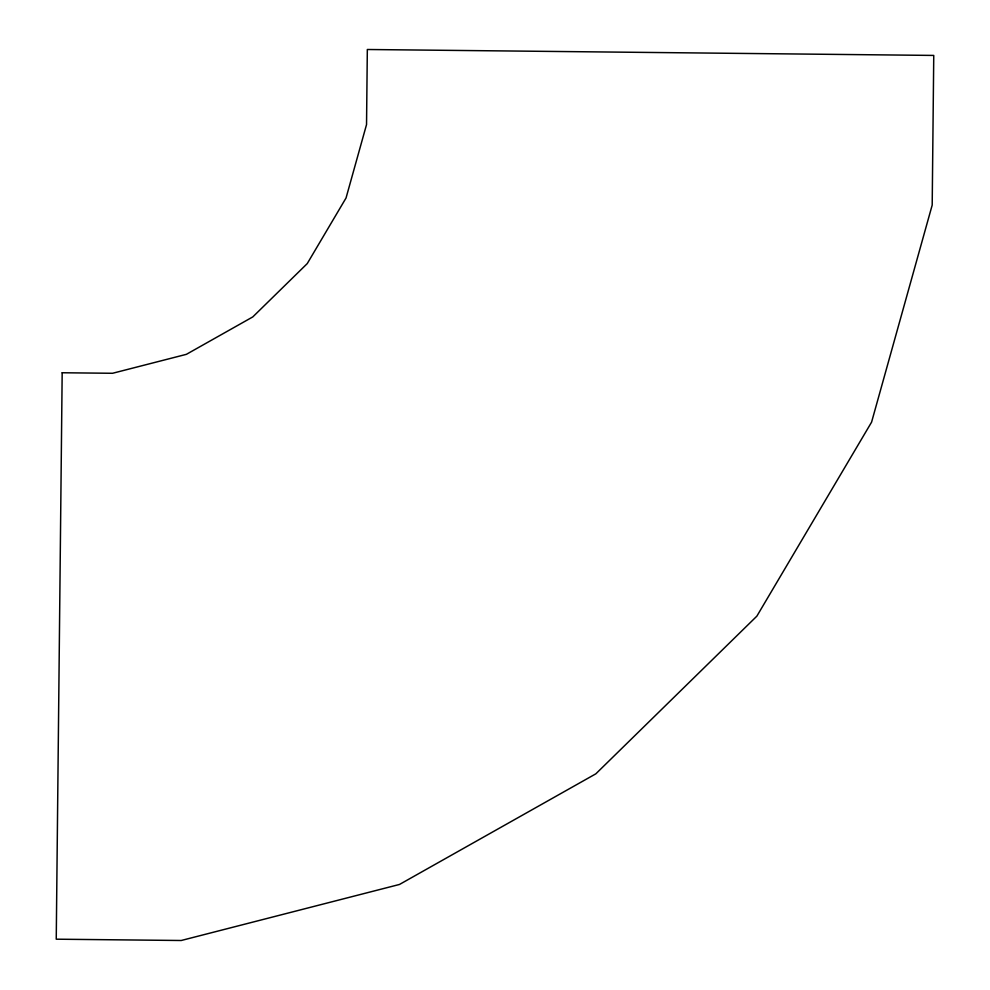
<?xml version="1.0" encoding="UTF-8"?>
<svg xmlns="http://www.w3.org/2000/svg" width="990" height="990" viewBox="0 0 990 990"><rect width="100%" height="100%" fill="white"/><g stroke="black" fill="none" stroke-linecap="round" stroke-linejoin="round"><path stroke-width="1.49" d="M62.172 372.76L56.244 939.188L181.207 940.5L399.502 884.454L595.844 773.821L756.867 616.139L871.584 422.148L932.196 205.079L933.756 55.428L367.327 49.5L366.535 124.579L346.042 197.988L307.247 263.588L252.797 316.911L186.392 354.333L112.563 373.279L62.172 372.76"/></g></svg>
